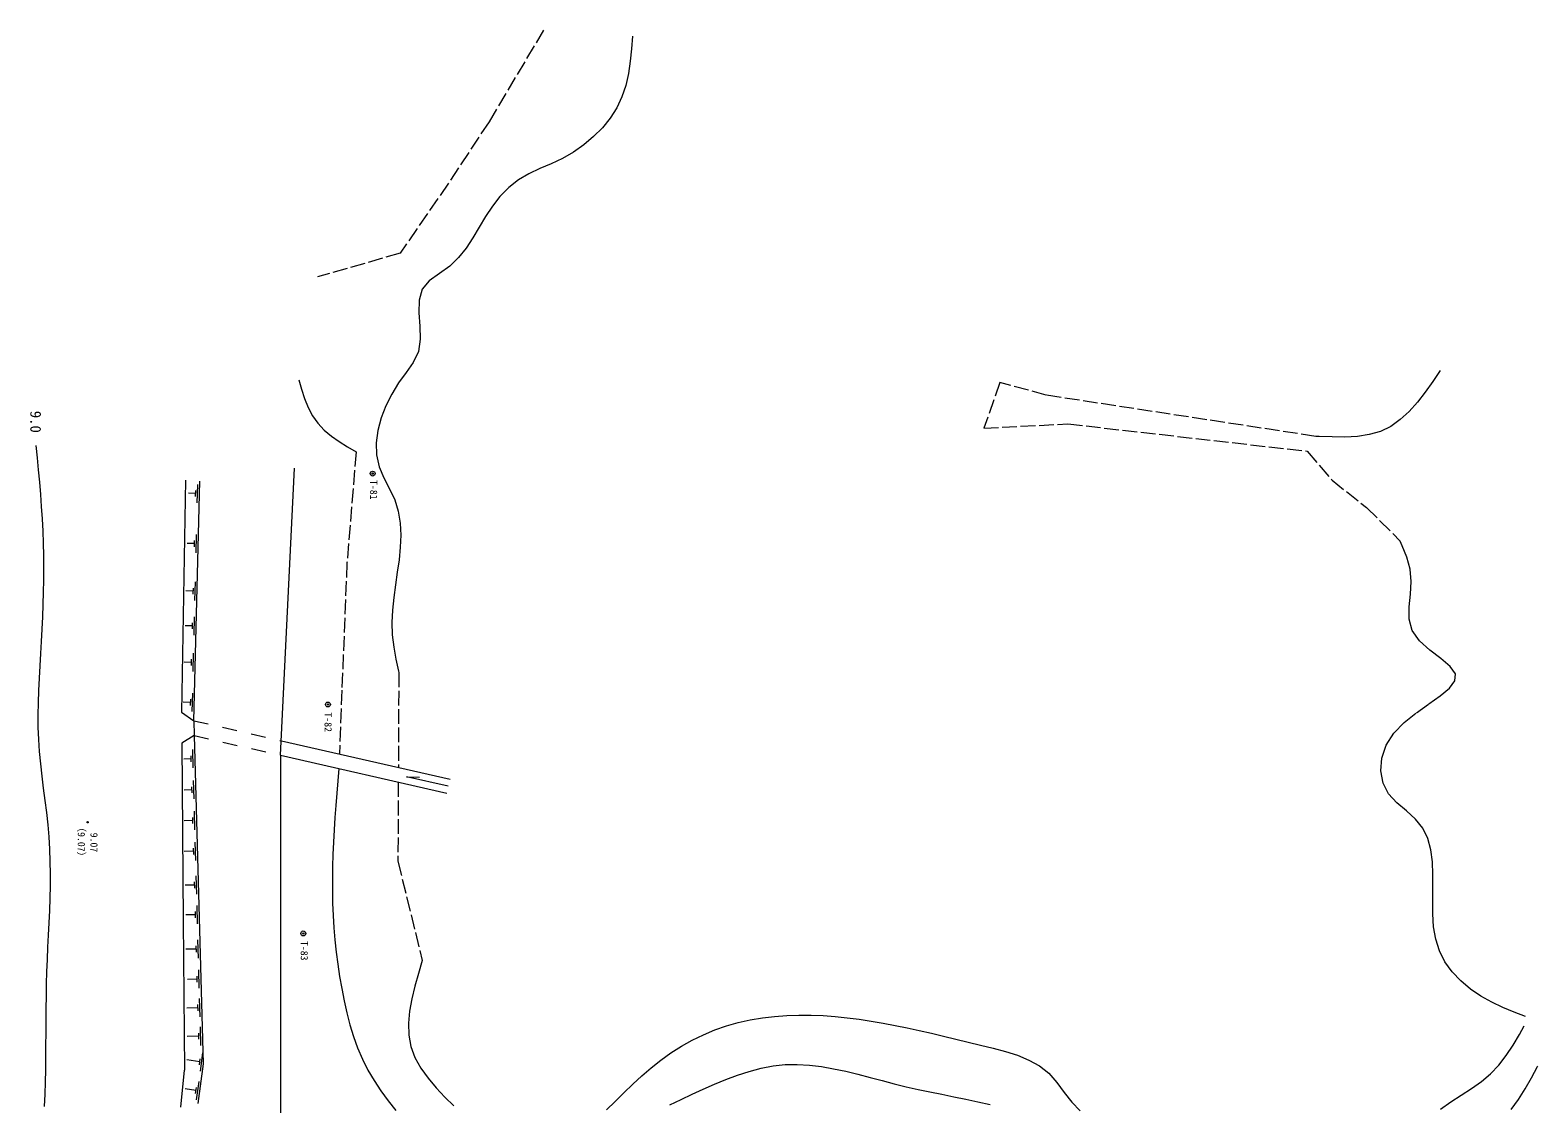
# Model space of a CAD drawing. Units: millimetres, scale not verified. Extents: x -19594 to 224941, y 590 to 285058.
# Drawn here: x 62382 to 123856, y 32929 to 76722 of the extents above; entities that cross this region are included whole.
import ezdxf
from ezdxf.enums import TextEntityAlignment as Align

# ---------------------------------------------------------------- set-up
doc = ezdxf.new("R2010")
doc.units = ezdxf.units.MM
doc.header["$LTSCALE"] = 100
doc.header["$PDMODE"] = 32
doc.header["$PDSIZE"] = 50
doc.linetypes.add('DASHED', pattern=[7.5, 6, -1.5])
doc.linetypes.add('DASHED_SPACED', pattern=[12, 6, -6])
doc.layers.add('0-0通り芯', color=4, linetype='Continuous', lineweight=13)
doc.styles.add('ＭＳ ゴシック', font='')
doc.styles.get('ＭＳ ゴシック').set_extended_font_data('MS Gothic')

msp = doc.modelspace()

# ---------------------------------------------------------------- linework, layer by layer
at = {"layer": '0-0通り芯', "linetype": 'DASHED'}
for p, q in [((83314.5, 76722.2), (81092.2, 72987.1)), ((81092.2, 72987.1), (79433.8, 70478.4)), ((79433.8, 70478.4), (77465.8, 67621.5)), ((77465.8, 67621.5), (74096.3, 66657.7)), ((101924.1, 62356.2), (101270.1, 60489.7)), ((103808.6, 61830.3), (101924.1, 62356.2)), ((114801.5, 60154.8), (103808.6, 61830.3)), ((101270.1, 60489.7), (104689, 60662)), ((104689, 60662), (114455.3, 59550.6)), ((75673.9, 59517.3), (75300.3, 55000.3)), ((114455.3, 59550.6), (115463.8, 58364.3)), ((115463.8, 58364.3), (116874.2, 57252.1)), ((116874.2, 57252.1), (118248.7, 55884)), ((75300.3, 55000.3), (75092.7, 49806.9)), ((77413.1, 50525.2), (77394.4, 46650.2)), ((75092.7, 49806.9), (74988.4, 47200)), ((77391.4, 46046.5), (77375.8, 42827.4)), ((77375.8, 42827.4), (78372.4, 38770.5))]:
    msp.add_line(p, q, dxfattribs=at)
at = {"layer": '0-0通り芯', "color": 3}
for p, q in [((72594.7, 47145.9), (73165.2, 58855.2)), ((68719.2, 58365.8), (68552.9, 48908.6)), ((69056.4, 48556), (69294.6, 58329.8)), ((68552.9, 48908.6), (69056.4, 48556)), ((69069.3, 47951.7), (68563.9, 47638.6)), ((69056.4, 48556), (69069.3, 47951.7)), ((69069.3, 47951.7), (69440.1, 34564.8)), ((68563.9, 47638.6), (68627.1, 40399.9)), ((72623.7, 47740.6), (79505.7, 46167.7)), ((72594.7, 47145.9), (72592.7, 33636.8)), ((72594.7, 47145.9), (79375.1, 45596.1)), ((79421.7, 45886.2), (77728, 46273.3)), ((77728, 46273.3), (78257.8, 46249.4)), ((68627.1, 40399.9), (68680.3, 34304.1)), ((69440.1, 34564.8), (69222, 32936.6)), ((68525.1, 32787), (68680.3, 34304.1)), ((72592.7, 33630.2), (72591.9, 28734))]:
    msp.add_line(p, q, dxfattribs=at)
at = {"layer": '0-0通り芯'}
for p, q in [((69132.2, 57823.7), (68832.3, 57831)), ((69129.2, 57698.8), (69135.3, 57948.7)), ((69198.1, 57447), (69216.4, 58196.8)), ((69148.2, 55401.9), (69166.5, 56151.6)), ((69082.4, 55778.6), (68782.5, 55785.9)), ((69079.4, 55653.6), (69085.4, 55903.5)), ((69101, 53464.6), (69119.3, 54214.3)), ((69035.2, 53841.3), (68735.3, 53848.6)), ((69032.1, 53716.3), (69038.2, 53966.3)), ((69000.6, 52423.3), (68700.7, 52430.7)), ((68997.6, 52298.4), (69003.6, 52548.3)), ((69066.5, 52046.6), (69084.7, 52796.4)), ((68961.3, 50811.2), (68967.4, 51061.1)), ((69030.2, 50559.5), (69048.5, 51309.2)), ((68964.4, 50936.2), (68664.4, 50943.5)), ((68924.6, 49305.4), (68624.7, 49312.7)), ((68921.6, 49180.4), (68927.6, 49430.3)), ((68990.4, 48928.7), (69008.7, 49678.4)), ((69030.9, 46627.8), (69010.1, 47377.5)), ((68945.5, 47000.6), (68645.7, 46992.3)), ((68949, 46875.6), (68942.1, 47125.6)), ((69065.9, 45365.5), (69045.1, 46115.2)), ((68980.5, 45738.3), (68655.9, 45729.3)), ((68984, 45613.3), (68977.1, 45863.2)), ((69015.2, 44484.4), (68656.4, 44474.4)), ((69018.7, 44359.4), (69011.8, 44609.3)), ((69100.6, 44111.6), (69079.8, 44861.3)), ((69050, 43228.5), (68664.2, 43217.8)), ((69053.5, 43103.5), (69046.6, 43353.4)), ((69135.4, 42855.7), (69114.6, 43605.4)), ((69088.1, 41855), (68697.7, 41844.2)), ((69091.5, 41730), (69084.6, 41979.9)), ((69173.4, 41482.2), (69152.7, 42231.9)), ((69121.6, 40645), (68732.2, 40634.3)), ((69125.1, 40520), (69118.1, 40770)), ((69207, 40272.3), (69186.2, 41021.9)), ((69163.9, 39118.1), (69157, 39368)), ((69245.8, 38870.3), (69225, 39620)), ((69160.4, 39243.1), (68732.1, 39231.2)), ((69197.8, 37892.7), (69190.9, 38142.6)), ((69279.7, 37644.9), (69259, 38394.6)), ((69194.4, 38017.6), (68791.6, 38006.5)), ((69230.2, 36724.7), (69223.3, 36974.6)), ((69312.1, 36476.9), (69291.3, 37226.6)), ((69226.7, 36849.7), (68766.6, 36837)), ((69258.9, 35686.9), (68782, 35673.6)), ((69262.4, 35561.9), (69255.5, 35811.8)), ((69344.3, 35314.1), (69323.5, 36063.8)), ((69299.8, 34647.6), (68775, 34717.9)), ((69283.2, 34523.7), (69316.4, 34771.5)), ((69324.4, 34266), (69424, 35009.3)), ((69167.4, 33094.6), (69267, 33838)), ((69142.9, 33476.2), (68705.4, 33534.8)), ((69126.3, 33352.3), (69159.5, 33600.1))]:
    msp.add_line(p, q, dxfattribs=at)
at = {"layer": '0-0通り芯', "color": 3, "linetype": 'DASHED_SPACED'}
for p, q in [((69056.4, 48556), (72623.7, 47740.6)), ((69069.3, 47951.7), (72594.7, 47145.9))]:
    msp.add_line(p, q, dxfattribs=at)
at = {"layer": '0-0通り芯', "linetype": 'DASHED'}
for points in [[(86935.4, 76474.4), (86896.7, 75962.1), (86846.6, 75454.3), (86773.6, 74955.2), (86666.4, 74469.5), (86513.4, 74001.3), (86303.9, 73555.3), (86036.6, 73134.4), (85718.8, 72741.1), (85357.8, 72377.7), (84961.1, 72046.3), (84536, 71749.2), (84089.8, 71488.6), (83630.2, 71266.9), (83166.7, 71072.9), (82714, 70867.2), (82286.8, 70610.8), (81893.4, 70297.7), (81539.1, 69937.6), (81228.2, 69540.6), (80952.1, 69118.7), (80693.8, 68684.8), (80435.9, 68252.1), (80161.4, 67833.8), (79852.9, 67442.9), (79493.4, 67092.6), (79070.8, 66792.7), (78651.5, 66503.9), (78359.6, 66151), (78239.3, 65704.3), (78230.7, 65193.6), (78267.3, 64652.6), (78282.7, 64114.7), (78210.2, 63613.8), (78004.5, 63171.8), (77712, 62759.9), (77403.2, 62336.2), (77122.3, 61880.9), (76880.8, 61400.5), (76688.7, 60903.5), (76555.6, 60398.1), (76491.3, 59892.5), (76505.7, 59395.3), (76608.5, 58914.5), (76800.8, 58455.9), (77035.7, 58009.6), (77249, 57560.5), (77393.2, 57097), (77470.5, 56619.4), (77493.1, 56129.9), (77473, 55630.7), (77422.3, 55124.2), (77352.9, 54612.5), (77277, 54098), (77206.5, 53582.9), (77153.5, 53069.5), (77130, 52560.1), (77147.9, 52056.9), (77207.8, 51560.2), (77296.9, 51068.1), (77401.5, 50578.3), (77413.1, 50525.2)], [(119878.4, 62835.8), (119574.8, 62389.4), (119265.6, 61954.5), (118945.1, 61542.8), (118607.8, 61165.8), (118247.9, 60835.1), (117860, 60562.2), (117438.3, 60358.7), (116981.9, 60226.6), (116496.9, 60153.3), (115990, 60125.1), (115467.9, 60128.1), (114937.4, 60148.5), (114801.5, 60154.8)], [(73336.4, 62460.1), (73449.8, 62074), (73573.5, 61695.7), (73717.8, 61333.1), (73892.9, 60994), (74108.9, 60686.3), (74368.6, 60411.8), (74663.8, 60164.4), (74985.7, 59937.4), (75325.3, 59724), (75673.9, 59517.3)], [(123357.5, 36495.7), (122892.2, 36673.1), (122430.7, 36862.2), (121976.8, 37074.4), (121534.2, 37321.4), (121109.6, 37610.7), (120715, 37941.5), (120363.4, 38312.4), (120067.5, 38721.6), (119840.1, 39167.5), (119690.4, 39647.6), (119607, 40154.8), (119571.9, 40680.9), (119567.2, 41217.2), (119574.8, 41755.3), (119576.7, 42286.7), (119554.9, 42802.9), (119491.5, 43295.4), (119368.4, 43755.7), (119167.6, 44175.3), (118871.7, 44546.2), (118496.4, 44878.4), (118106.1, 45208.9), (117768.9, 45576.8), (117546.5, 46014.5), (117456.6, 46510.2), (117499.3, 47034.3), (117674.5, 47556.8), (117982.3, 48048.1), (118408.1, 48488.6), (118902.4, 48883.4), (119410.7, 49241), (119878.5, 49570.1), (120251.2, 49879.3), (120474.3, 50177.2), (120493.2, 50472.4), (120277.4, 50773.7), (119896.9, 51090.6), (119448, 51433), (119027, 51810.4), (118730.2, 52232.6), (118609.2, 52702.2), (118609.6, 53204.6), (118661.5, 53722.6), (118694.6, 54239.1), (118645.4, 54738.6), (118512.4, 55220), (118330.2, 55690.7), (118248.7, 55884)], [(74964.6, 46604.2), (74923.3, 46103.9), (74883, 45603.7), (74844.5, 45103.5), (74808.7, 44603.4), (74776.7, 44103.4), (74749.4, 43603.6), (74727.6, 43103.9), (74712.3, 42604.5), (74704.4, 42105.3), (74704.9, 41606.3), (74714.6, 41107.6), (74734.6, 40609.3), (74765.5, 40111.3), (74807.4, 39613.8), (74860.3, 39116.9), (74924.4, 38620.7), (74999.6, 38125.2), (75086.1, 37630.6), (75184, 37137.1), (75294.3, 36645.5), (75420.5, 36158.3), (75566.1, 35678.2), (75734.7, 35207.9), (75930, 34749.9), (76154.7, 34306.6), (76407.2, 33877.7), (76683.7, 33461.5), (76980.5, 33056.8), (77293.7, 32661.9)], [(78372.4, 38770.5), (78213.3, 38249.5), (78065.8, 37731), (77941.5, 37217.7), (77851.8, 36712.2), (77808.4, 36216.9), (77822.8, 35734.6), (77906.6, 35267.9), (78070.6, 34819.1), (78310.7, 34389.3), (78607.4, 33977.9), (78940.5, 33584.1), (79290.8, 33207.5), (79652.8, 32850.6)], [(85879, 32683.9), (86240.1, 33028.4), (86594.3, 33380.7), (86950.1, 33732.6), (87316.3, 34075.8), (87698.8, 34403.9), (88097.3, 34714.7), (88510.9, 35006.3), (88938.4, 35276.9), (89379, 35524.7), (89831.6, 35747.9), (90295.2, 35944.7), (90769, 36113.3), (91251.7, 36251.9), (91741.9, 36360.5), (92237.2, 36441.7), (92735.2, 36498.1), (93233.3, 36532.6), (93729.5, 36547.7), (94223.3, 36545), (94715.2, 36525.8), (95205.6, 36491.2), (95695, 36442.5), (96183.7, 36380.9), (96672.3, 36307.6), (97161.1, 36223.8), (97650.6, 36130.9), (98141.3, 36029.8), (98633.5, 35921.9), (99127.7, 35808.5), (99624.4, 35690.6), (100124, 35569.6), (100626.9, 35446.6), (101133.5, 35322.8), (101643.5, 35198.5), (102149.6, 35064.9), (102640.7, 34908.9), (103106.1, 34717.3), (103534.9, 34477.2), (103916.2, 34175.2), (104244.3, 33804.6), (104543.6, 33396.2), (104850.2, 32994.4), (105199.9, 32644.3)], [(119892.8, 32718), (120307.5, 33007.3), (120731, 33280), (121151, 33551.2), (121555, 33835.9), (121930.6, 34149.3), (122267.3, 34503.9), (122568.8, 34896.5), (122844.2, 35317.1), (123103, 35755.7), (123303.5, 36111.6)], [(88470, 32883.9), (88925.3, 33104.8), (89376.7, 33319.9), (89828.4, 33528), (90284.1, 33728.2), (90747.9, 33919.3), (91220.4, 34096.6), (91700.1, 34253.3), (92185.3, 34382), (92674.6, 34475.5), (93166.2, 34527.1), (93659.3, 34535.9), (94153.3, 34507.6), (94648, 34447.7), (95143, 34362.1), (95637.8, 34256.5), (96132, 34136.5), (96625.4, 34008), (97117.5, 33876.7), (97608, 33748.3), (98096.4, 33628.3), (98583.1, 33518.7), (99068.9, 33416.3), (99555, 33318), (100042.1, 33220.3), (100531.5, 33119.9), (101024.1, 33013.6), (101520.9, 32898.1)], [(122773.4, 32698.2), (123066.8, 33105.2), (123338.3, 33537.9), (123595.1, 33987.8), (123844.5, 34446.5), (123855.7, 34467.3)]]:
    msp.add_lwpolyline(points, dxfattribs=at)
at = {"layer": '0-0通り芯', "color": 3}
msp.add_lwpolyline([(62615.8, 59779.2), (62664.1, 59281), (62711.3, 58782.7), (62756.5, 58284.4), (62798.3, 57786), (62835.9, 57287.5), (62868.2, 56788.8), (62894, 56289.9), (62912.3, 55790.8), (62923.2, 55291.5), (62927.1, 54792), (62924.6, 54292.3), (62916.4, 53792.5), (62903, 53292.5), (62885, 52792.3), (62863.1, 52291.9), (62837.8, 51791.5), (62809.7, 51290.9), (62780, 50790.3), (62751.3, 50289.7), (62726.3, 49789.3), (62707.6, 49289.2), (62698.1, 48789.5), (62700.3, 48290.4), (62717, 47792), (62750.2, 47294.3), (62797.4, 46797.2), (62854.6, 46300.6), (62917.4, 45804.1), (62981.9, 45307.5), (63043.6, 44810.6), (63098.5, 44313.2), (63142.5, 43815), (63172.8, 43316), (63190.6, 42816.2), (63197.2, 42316), (63194.4, 41815.6), (63183.6, 41315.1), (63166.3, 40814.9), (63144.2, 40315), (63119.3, 39815.6), (63094.1, 39316.2), (63070.7, 38816.9), (63051.6, 38317.5), (63037.9, 37817.9), (63028.6, 37318), (63022.7, 36818), (63019.1, 36317.9), (63016.4, 35817.7), (63013.7, 35317.5), (63009.7, 34817.4), (63003.2, 34317.2), (62993.2, 33817.2), (62978.5, 33317.4), (62957.9, 32817.7)], dxfattribs=at)
at = {"layer": '0-0通り芯'}
for centre in [(76346.7, 58635), (74523.4, 49219), (73518.2, 39879.3)]:
    msp.add_circle(centre, 100, dxfattribs=at)
at = {"layer": '0-0通り芯', "color": 7}
for p in [(76346.7, 58635), (74523.4, 49219), (64725.2, 44414.1), (73518.2, 39879.3)]:
    msp.add_point(p, dxfattribs=at)

# ---------------------------------------------------------------- texts
at = {"layer": '0-0通り芯', "color": 2, "style": 'ＭＳ ゴシック'}
for s, height, p in [('9.0', 439.9, (62257.3, 61195.3)), ('T-81', 293.3, (76157.1, 58372.9)), ('T-82', 293.3, (74298.8, 48894.6)), ('（9.07）', 293.3, (64237.3, 44414)), ('9.07', 293.3, (64753.9, 43988.6)), ('T-83', 293.3, (73328.4, 39573.5))]:
    msp.add_text(s, height=height, rotation=270, dxfattribs=at).set_placement(p, align=Align.BOTTOM_LEFT)

doc.saveas('drawing.dxf')
